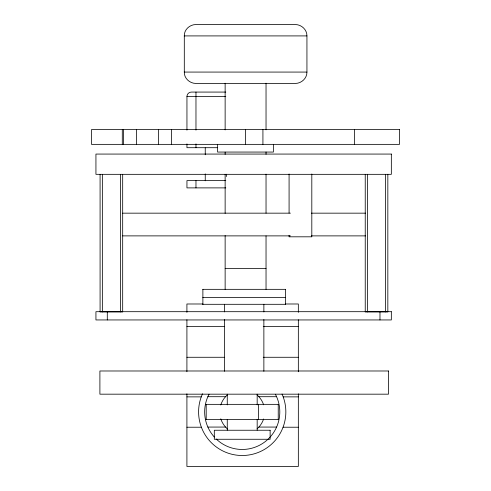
<?xml version="1.0" encoding="UTF-8"?>
<svg xmlns="http://www.w3.org/2000/svg" width="491" height="491" viewBox="0 0 491 491"><rect width="100%" height="100%" fill="white"/><g stroke="black" fill="none" stroke-linecap="round" stroke-linejoin="round"><path stroke-width="0.74" d="M278.237 419.375L278.237 404.351M202.881 304.303L202.881 289.334M285.504 304.303L285.504 289.334M306.936 72.073C307.059 78.21 301.591 83.304 295.576 83.433L195.596 83.433C189.63 83.298 184.021 78.222 184.303 72.073L184.303 35.911C184.021 29.761 189.63 24.685 195.596 24.55L295.576 24.55C301.591 24.679 307.059 29.773 306.936 35.911L306.936 72.073L184.235 72.073M184.235 35.911L306.936 35.911M225.799 92.075L191.459 92.075A4.511 4.511 0 0 0 186.948 96.586L186.948 130.152M186.948 96.586L225.799 96.586M217.384 147.699L186.948 147.699L186.948 143.888M225.799 180.608L186.948 180.608L186.948 187.887L225.799 187.887M122.695 213.162L290.408 213.162M311.337 213.162L365.654 213.162M122.695 235.883L290.408 235.883M311.337 235.883L365.654 235.883M225.136 268.442L266.036 268.442M202.789 289.334L285.596 289.334M202.789 297.485L285.596 297.485M202.943 303.99L186.911 303.99L186.911 312.362M285.363 303.99L298.338 303.99L298.338 312.362M202.789 304.303L285.596 304.303M186.911 326.533L224.313 326.533M263.231 326.533L298.338 326.533M186.911 357.276L224.313 357.276M263.231 357.276L298.338 357.276M207.859 396.703L225.559 396.703M258.88 396.703L276.58 396.703M186.911 396.869L201.261 396.869M283.178 396.869L298.338 396.869M206.067 404.351L278.372 404.351M206.067 419.375L278.372 419.375M207.859 427.066L225.559 427.066M258.88 427.066L276.58 427.066M186.911 427.225L201.378 427.225M283.062 427.225L298.338 427.225M387.835 174.44L387.835 311.932L365.243 311.932L365.236 174.44M385.564 174.44L385.564 311.932M379.979 311.693L379.979 319.948M367.507 174.44L367.507 311.932M354.404 129.587L354.404 144.36M311.81 174.01L311.81 236.815L289.082 236.815L289.082 235.281M298.338 319.77L298.338 371.742M298.338 393.819L298.338 466.45L186.911 466.45L186.911 393.819M289.082 174.01L289.082 213.069M273.413 144.36L273.413 152.063L217.587 152.063L217.587 144.36M266.036 83.206L266.036 129.839M266.036 152.007L266.036 154.297M266.036 174.176L266.036 213.162M266.036 235.883L266.036 289.334M263.87 304.303L263.87 311.914M263.87 319.524L263.87 371.282M262.924 129.587L262.924 144.36M258.407 404.351L258.407 419.375M257.174 394.175L257.174 404.891M257.174 419.437L257.174 430.153M245.5 129.587L245.5 144.36M227.265 394.175L227.265 404.891M227.265 419.437L227.265 430.153M226.541 174.268L226.541 176.545M225.136 83.249L225.136 129.931M225.136 152.124L225.136 154.419M225.136 174.317L225.136 213.346M225.136 235.539L225.136 289.334M224.516 304.303L224.516 311.914M224.516 319.524L224.516 371.282M206.202 404.351L206.202 419.375M205.25 147.877L205.25 154.769M205.25 173.912L205.25 180.805M195.97 92.075L195.97 130.152M195.97 143.888L195.97 147.699M195.97 180.608L195.97 187.887M186.911 319.77L186.911 371.742M171.574 129.587L171.574 144.36M158.378 129.587L158.378 144.36M136.596 129.587L136.596 144.36M123.529 129.587L123.529 144.36M122.682 174.44L122.682 311.932L100.09 311.932L100.084 174.44M122.29 129.587L122.29 144.36M120.412 174.44L120.412 311.932M107.296 311.693L107.296 319.948M102.355 174.44L102.355 311.932M263.618 418.97A22.537 22.537 0 0 1 257.124 428.79M227.566 429.005A22.537 22.537 0 0 1 220.766 418.792M220.766 404.977A22.537 22.537 0 0 1 227.315 394.979M257.124 394.979A22.537 22.537 0 0 1 263.618 404.799M275.383 394.236A37.562 37.562 0 0 1 216.212 438.991M214.321 437.039A37.562 37.562 0 0 1 209.062 394.236M282.03 394.04A43.625 43.625 0 0 1 242.081 455.507A43.625 43.625 0 0 1 202.525 393.782M399.514 129.587L91.486 129.587L91.486 144.36L399.514 144.36L399.514 129.587M391.339 154.07L95.935 154.07L95.935 174.33L391.339 174.33L391.339 154.07M391.339 311.693L95.935 311.693L95.935 319.948L391.339 319.948L391.339 311.693M388.485 370.987L99.9 370.987L99.9 394.175L388.485 394.175L388.485 370.987M270.13 430.245L214.309 430.245L214.309 439.267L270.13 439.267L270.13 430.245"/></g></svg>
